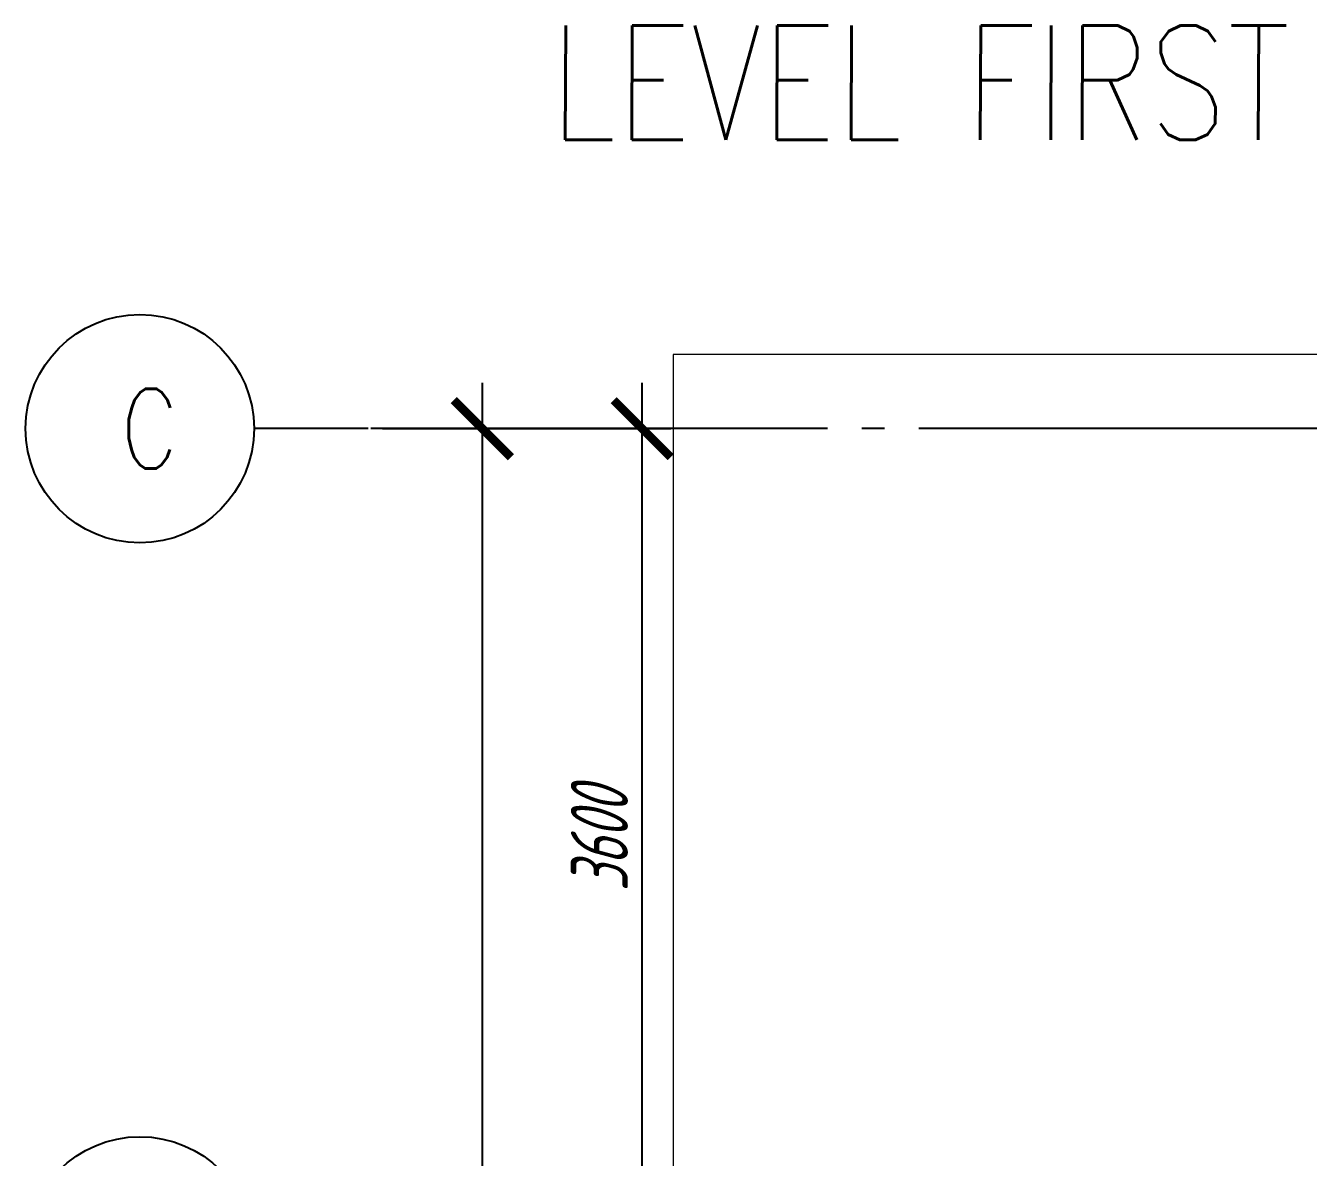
# Model space of a CAD drawing. Header units: millimetres. Extents: x 53645 to 137188, y 78097 to 135533.
# Drawn here: x 107267 to 112883, y 110264 to 115218 of the extents above; entities that cross this region are included whole.
import ezdxf

# ---------------------------------------------------------------- set-up
doc = ezdxf.new("R2010")
doc.units = ezdxf.units.MM
doc.linetypes.add('CONTI', pattern=[0])
doc.linetypes.add('GOST2.303 5', pattern=[24, 20, -1.5, 1, -1.5])
doc.layers.add('axis_dim', color=40, linetype='CONTI')
doc.layers.add('mark', color=174, linetype='Continuous', lineweight=15)
doc.layers.add('stair1', color=7, linetype='Continuous', lineweight=15)
doc.styles.add('$DDT_AUDIT_GENERATED_(7E2899)_FixedEmptyName', font='ltypeshp.shx')
doc.styles.add('GOST 2.304', font='CS_Gost2304.shx', dxfattribs={"width": 0.8, "oblique": 15})
doc.dimstyles.new('СПДС', dxfattribs={"dimscale": 100, "dimtxt": 2.5, "dimasz": 2.5, "dimexe": 1.25, "dimexo": 0.625, "dimtad": 1, "dimdec": 0, "dimtxsty": 'GOST 2.304', "dimblk": 'ARCHTICK', "dimblk1": 'ARCHTICK', "dimblk2": 'ARCHTICK', "dimcen": 2.5, "dimdle": 2, "dimadec": 0, "dimazin": 2, "dimtfac": 0.75, "dimtdec": 4, "dimtmove": 1, "dimatfit": 3, "dimfxl": 1, "dimtolj": 1, "dimarcsym": 1})

# ---------------------------------------------------------------- blocks, each defined once
blk = doc.blocks.new('_ArchTick')
at = {"color": 0, "linetype": 'ByBlock', "const_width": 0.15}
blk.add_lwpolyline([(-0.5, -0.5), (0.5, 0.5)], dxfattribs=at)
blk = doc.blocks.new('*D84')
at = {"layer": 'axis_dim', "color": 0, "linetype": 'Continuous', "lineweight": -2, "ltscale": 100, "transparency": 16777216}
for p, q in [((109266.3, 104253.9), (109266.3, 113653.9)), ((108828.8, 113453.9), (109391.3, 113453.9)), ((108828.8, 104453.9), (109391.3, 104453.9))]:
    blk.add_line(p, q, dxfattribs=at)
at = {"layer": 'Defpoints', "color": 0, "linetype": 'Continuous', "ltscale": 100, "transparency": 16777216}
for p in [(108766.3, 113453.9), (109266.3, 113453.9), (108766.3, 104453.9)]:
    blk.add_point(p, dxfattribs=at)
at = {"layer": 'axis_dim', "color": 0, "linetype": 'Continuous', "lineweight": -2, "ltscale": 100, "transparency": 16777216, "xscale": 250, "yscale": 250, "zscale": 250}
for p, rotation in [((109266.3, 113453.9), 90), ((109266.3, 104453.9), 270)]:
    blk.add_blockref('_ArchTick', p, dxfattribs=dict(at, rotation=rotation))
at = {"layer": 'axis_dim', "color": 0, "linetype": 'Continuous', "lineweight": -3, "ltscale": 100, "transparency": 16777216, "insert": (109078.8, 108953.9), "char_height": 250, "attachment_point": 5, "rotation": 90, "style": 'GOST 2.304'}
blk.add_mtext('\\A1;9000', dxfattribs=at)
blk = doc.blocks.new('*D86')
at = {"layer": 'axis_dim', "color": 0, "linetype": 'Continuous', "lineweight": -2, "ltscale": 100, "transparency": 16777216}
for p, q in [((109966.3, 109653.9), (109966.3, 113653.9)), ((108828.8, 113453.9), (110091.3, 113453.9)), ((108828.8, 109853.9), (110091.3, 109853.9))]:
    blk.add_line(p, q, dxfattribs=at)
at = {"layer": 'Defpoints', "color": 0, "linetype": 'Continuous', "ltscale": 100, "transparency": 16777216}
for p in [(108766.3, 113453.9), (109966.3, 113453.9), (108766.3, 109853.9)]:
    blk.add_point(p, dxfattribs=at)
at = {"layer": 'axis_dim', "color": 0, "linetype": 'Continuous', "lineweight": -2, "ltscale": 100, "transparency": 16777216, "xscale": 250, "yscale": 250, "zscale": 250}
for p, rotation in [((109966.3, 113453.9), 90), ((109966.3, 109853.9), 270)]:
    blk.add_blockref('_ArchTick', p, dxfattribs=dict(at, rotation=rotation))
at = {"layer": 'axis_dim', "color": 0, "linetype": 'Continuous', "lineweight": -3, "ltscale": 100, "transparency": 16777216, "insert": (109778.8, 111653.9), "char_height": 250, "attachment_point": 5, "rotation": 90, "style": 'GOST 2.304'}
blk.add_mtext('\\A1;3600', dxfattribs=at)

msp = doc.modelspace()

# ---------------------------------------------------------------- linework, layer by layer
at = {"layer": 'axis_dim', "linetype": 'GOST2.303 5', "lineweight": 25, "ltscale": 100}
for points in [[(108766.7, 113453.9), (108266.7, 113453.9)], [(113177.7, 113453.9), (108766.7, 113453.9)]]:
    msp.add_lwpolyline(points, dxfattribs=at)
at = {"layer": 'axis_dim', "color": 18, "linetype": 'Continuous', "lineweight": 25, "ltscale": 100, "true_color": 0x000000}
for centre in [(107766.7, 113453.9), (107766.7, 109853.9)]:
    msp.add_circle(centre, 500, dxfattribs=at)
at = {"layer": 'stair1', "ltscale": 75}
msp.add_lwpolyline([(113102.3, 113778.9), (110102.3, 113778.9), (110102.3, 109253.8), (110102.3, 104128.9), (113102.3, 104128.9)], close=True, dxfattribs=at)

# ---------------------------------------------------------------- texts
at = {"layer": 'axis_dim', "color": 18, "linetype": 'Continuous', "lineweight": 25, "ltscale": 100, "true_color": 0x000000, "insert": (107682.1, 113628.9), "char_height": 350, "width": 528.868, "attachment_point": 1, "style": 'GOST 2.304'}
msp.add_mtext('{\\Fsimplex|c0;\\Q0.2618;C}', dxfattribs=at)
at = {"layer": 'mark', "linetype": 'Continuous', "ltscale": 100, "insert": (109560.7, 115218.2), "char_height": 500, "width": 6038.242, "attachment_point": 1, "style": '$DDT_AUDIT_GENERATED_(7E2899)_FixedEmptyName'}
msp.add_mtext('{\\Fsimplex|c0;\\Q0.2618;\\W0.8;LEVEL FIRST}', dxfattribs=at)

# ---------------------------------------------------------------- dimensions: what is measured, and where the dimension line sits
at = {"layer": 'axis_dim', "color": 18, "linetype": 'Continuous', "lineweight": -3, "ltscale": 100, "true_color": 0x000000}
for base, p1, picture, middle in [((109266.3, 113453.9), (108766.3, 104453.9), '*D84', (109078.8, 108953.9)), ((109966.3, 113453.9), (108766.3, 109853.9), '*D86', (109778.8, 111653.9))]:
    dim = msp.add_linear_dim(base=base, p1=p1, p2=(108766.3, 113453.9), angle=270, dimstyle='СПДС', override={"dimscale": 100, "dimsah": 1}, dxfattribs=at)
    dim.commit()
    dim.dimension.update_dxf_attribs({"geometry": picture, "text_midpoint": middle})

doc.saveas('drawing.dxf')
